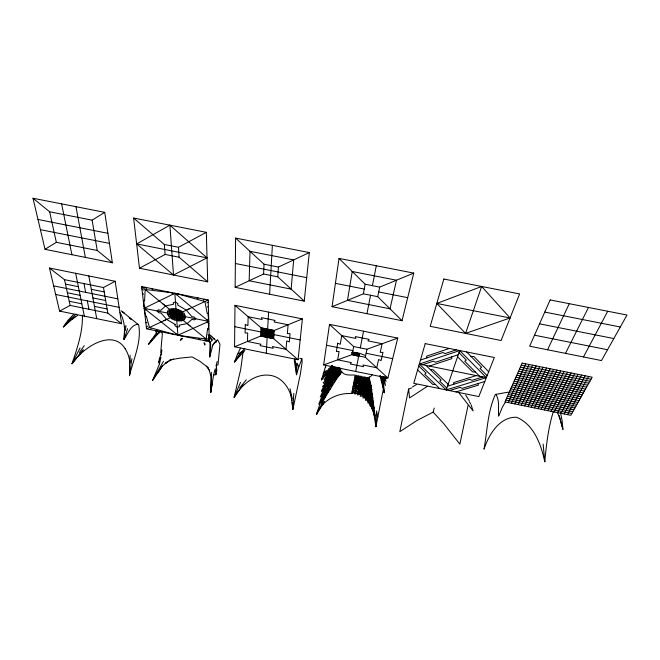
<?xml version="1.0" encoding="UTF-8"?>
<svg xmlns="http://www.w3.org/2000/svg" width="660" height="660" viewBox="0 0 660 660"><rect width="100%" height="100%" fill="white"/><g stroke="black" fill="none" stroke-linecap="round" stroke-linejoin="round"><path stroke-width="0.99" d="M234.58 346.78L234.976 305.349L302.371 318.904L298.089 359.725L234.58 346.78L260.667 336.047L273.669 338.687L298.089 359.725M235.141 287.331L235.612 238.087L309.325 252.574L304.235 301.141L235.141 287.331L263.587 274.007L277.761 276.82L304.235 301.141M209.509 371.242L210.878 376.324L210.73 392.477L213.543 375.185L215.985 374.624L216.678 370.722L216.282 364.996L217.998 364.93L219.978 344.248L217.61 339.768L215.853 341.072L216.175 341.987L214.739 342.177L212.866 344.982L209.756 356.945L209.979 342.721L208.774 338.167M325.669 367.323L325.644 366.135L321.494 379.863L331.873 366.176M330.058 389.161L329.53 383.996L331.534 366.284C328.276 374.632 327.583 384.343 327.55 393.22L329.554 386.644L332.285 385.423L331.51 380.977L332.929 366.729L335.577 367.265L335.263 375.771L336.418 379.153L324.86 397.914L316.503 414.422C321.436 398.005 328.548 381.901 340.741 369.584L338.687 369.897C332.409 376.654 328.168 384.962 321.436 391.264C325.132 382.09 330.866 373.865 338.712 367.76L338.959 371.415L340.238 374.245L336.418 379.153L338.959 371.415L341.22 370.722L333.844 379.987L318.73 404.225L326.081 386.092L328.573 370.499L332.929 366.729M383.369 389.07L375.903 426.731C376.027 414.034 371.242 398.277 358.289 393.261L354.593 394.012C356.235 388.022 356.21 381.538 356.829 375.243L354.956 376.951L351.664 393.55C337.111 392.642 322.006 400.405 316.503 414.422L324.448 401.668L321.536 406.024M356.755 377.149C362.497 381.48 359.956 388.385 360.797 394.317L357.439 394.903C358.982 388.781 358.462 381.975 358.397 375.49L354.635 378.823L356.483 380.902C361.878 381.208 366.094 385.217 371.135 386.067L375.094 416.064C371.357 403.4 371.126 390.101 368.09 377.314C367.736 388.352 370.755 399.523 372.702 410.421L367.612 397.675L364.328 376.827C362.497 384.599 366.514 392.51 365.467 400.331L367.727 400.249L370.384 406.469L365.665 377.066L364.947 379.054L368.329 385.605L367.513 387.593L373.659 402.79C367.15 396.957 363.569 385.861 353.149 386.323L360.228 381.793L360.591 379.813L359.939 375.82L358.545 377.438L354.956 376.951L355.253 375.078C350.757 374.764 344.85 376.084 341.789 371.885L339.512 372.793L338.316 376.505L336.922 371.869L337.177 368.016L335.396 368.957L325.834 378.551L323.862 378.914L325.372 381.414L321.272 404.778L325.132 394.102L326.081 386.092L327.517 387.23L329.736 381.216L331.51 380.977L333.605 376.282L334.323 367.356L326.683 373.312L325.372 381.414L323.177 382.478L324.753 384.549L322.393 386.496M260.667 336.047L261.055 327.822L234.976 305.349M263.587 274.007L264.049 264.223L235.612 238.087M261.319 336.179L261.715 327.954M261.971 336.311L262.375 328.086M262.614 336.443L263.026 328.218M263.266 336.575L263.686 328.35M263.917 336.707L264.346 328.482M264.569 336.839L264.998 328.622M265.213 336.971L265.658 328.754M265.864 337.103L266.318 328.886M208.667 323.35L208.345 329.101L207.694 328.564L206.118 339.017L180.856 335.725M266.516 337.235L266.97 329.018M124.732 326.395L123.989 339.405C127.751 334.323 130.523 325 137.825 324.233L138.641 324.72C141.826 341.69 133.411 359.312 129.484 375.68L129.508 359.601L129.682 361.564M266.269 353.24L268.595 312.114M269.61 294.22L272.382 245.314M267.82 337.499L268.29 329.282M268.463 337.631L268.95 329.414M269.115 337.763L269.602 329.546M293.815 393.385L292.867 409.522L290.936 394.54M269.767 337.895L270.262 329.686M270.418 338.027L270.922 329.818M271.07 338.159L271.582 329.95M271.722 338.291L272.242 330.082M272.365 338.423L272.893 330.214M273.017 338.555L273.553 330.346M273.669 338.687L274.213 330.478L302.371 318.904M277.761 276.82L278.413 267.061L309.325 252.574M243.086 351.895L240.677 369.55L234.118 397.345L243.078 384.689M129.698 372.603L129.484 375.68L131.868 358.702M325.132 394.102L324.86 397.914L329.53 383.996M125.482 330.503L125.936 325.462M161.865 349.882L161.518 353.488L159.423 358.429L158.705 362.423L159.547 363.8L152.625 380.432L162.418 365.97L167.104 362.125L165.297 363.066M209.756 356.945L210.705 347.251L210.556 342.391M508.373 392.123L495.355 394.449C487.666 411.304 487.261 431.046 484.028 449.163C488.664 434.907 499.406 416.716 516.541 417.26C533.923 424.331 541.2 444.799 544.764 461.752C546.381 444.898 548.237 427.853 553.336 411.634M354.618 355.459L352.902 354.841L356.251 354.37L356.986 353.455L359.007 354.61L351.838 353.248C353.76 351.854 356.383 354.585 357.976 352.828L359.345 353.587L354.766 353.026L352.902 354.841L358.776 356.136L359.51 353.215L365.425 355.501M174.595 319.918L173.753 308.798M323.639 364.93L329.497 324.357L397.749 338.085L387.907 378.04L323.639 364.93L352.151 354.601L365.31 357.274L387.907 378.04M332.046 306.702L339.017 258.415L413.746 273.108L402.031 320.694L332.046 306.702L363.363 293.824L377.726 296.678L402.031 320.694M178.241 309.713L179.017 320.818M372.207 374.632L370.928 376.315L369.13 377.173L368.692 379.921L370.458 382.849L371.135 386.067L367.645 379.78L366.935 377.297L366.061 379.417L371.753 389.614L370.87 393.162L372.397 393.566L371.506 397.567L372.983 397.93M212.198 383.485L210.73 392.477L211.538 379.698L211.324 372.322M326.939 371.877L326.683 373.312L328.573 370.499L329.794 370.953L331.303 367.686L332.665 368.296M352.151 354.601L353.636 346.549L329.497 324.357M363.363 293.824L365.137 284.229L339.017 258.415M355.707 371.473L358.726 355.938M360.294 347.894L363.545 331.204M366.96 313.682L370.549 295.251M372.413 285.673L376.291 265.741M365.31 357.274L366.96 349.239L397.749 338.085M377.726 296.678L379.69 287.116L413.746 273.108M360.88 383.839L362.183 382.495L358.545 377.438L360.319 377.8L361.457 376.183C362.686 380.366 362.802 384.813 362.373 389.111L363.652 396.049L362.893 397.98L365.788 397.955L363.404 393.723L361.012 392.238L352.39 390.126L355.591 388.575L358.355 389.194L365.351 393.112L363.404 393.723L367.612 397.675L374.212 408.499C372.133 401.016 370.062 392.65 362.373 389.111L364.452 388.063L370.87 393.162L368.858 388.649L367.513 387.593L360.88 383.839L353.933 382.569L356.483 380.902L354.263 380.671M159.547 363.8L160.916 357.291L158.705 362.423M411.46 387.964L408.623 389.037L399.811 431.698L416.815 420.568L433.141 412.145L434.222 408.078M468.072 405.397L459.863 444.147L443.8 423.712L433.141 412.145M217.157 361.498L216.282 364.996L216.678 370.722M213.543 375.185L215.259 368.767L215.985 374.624M298.823 366.787L296.513 374.74L294.277 360.64L295.952 364.237L296.513 374.74L297.066 363.124L298.823 366.787L301.933 358.875L302.14 362.159L300.349 374.104L292.867 409.522L292.248 402.46M339.751 367.768L338.621 368.816L335.263 375.771L333.605 376.282L331.765 383.237L334.422 382.099L338.687 369.897L340.486 368.379L338.621 368.816L333.473 374.047L324.753 384.549M127.619 328.663L123.989 339.405C125.227 330.371 124.748 320.677 120.004 312.65M446.218 389.92L459.698 350.542L486.337 377.627L446.218 389.92L419.323 364.056L459.698 350.542M465.572 333.399L481.651 286.465L510.064 317.98L465.572 333.399L436.813 303.451L481.651 286.465M329.554 386.644L331.51 380.977M383.905 377.033L385.423 385.481L382.486 377.701L381.76 379.698L384.285 392.725L383.056 376.712M237.501 354.23L234.448 362.026L244.876 350.485L240.611 352.927L234.448 362.026L241.799 351.78L237.501 354.23L240.545 348.084M355.872 355.336L356.251 354.37L358.949 355.179L355.872 355.336L357.266 356.012M369.922 386.026L368.858 388.649L371.753 389.614M160.636 355.55L161.518 353.488L160.677 352.877L162.368 333.688L161.642 332.401M240.504 382.429L234.118 397.345C241.56 384.673 255.527 372.595 271.235 375.515C282.967 377.842 290.326 389.26 292.066 400.438M508.249 402.575L525.649 363.808M511.533 403.243L529.13 364.51M514.808 403.912L532.62 365.211M518.092 404.58L536.11 365.912M521.375 405.248L539.599 366.613M547.544 349.784L569.291 303.691M524.659 405.916L543.097 367.315M527.942 406.585L546.595 368.024M371.951 401.503L371.184 403.078L374.484 415.594M531.234 407.261L550.085 368.725M534.526 407.929L553.583 369.427M537.809 408.598L557.081 370.128M565.48 353.372L588.481 307.461M541.101 409.266L560.587 370.837M80.091 347.911L71.998 363.759L83.078 349.94L71.998 363.759C77.228 348.125 82.978 331.832 82.376 315.109M544.401 409.942L564.086 371.539M369.394 392.048L368.445 393.88L370.573 399.341L369.484 400.389L374.657 416.46M547.693 410.611L567.592 372.248M550.985 411.287L571.098 372.95M554.284 411.955L574.604 373.651M583.465 356.961L607.72 311.248M557.584 412.632L578.119 374.36M337.177 368.016L335.387 370.639L333.844 370.516L331.939 374.038L330.643 373.543L328.804 378.114L327.5 377.033L325.372 381.414L327.121 379.805L328.391 380.655L330.363 376.117L331.798 375.952L333.58 372.273L335.404 372.463L338.341 367.166M560.885 413.3L581.625 375.07M564.184 413.977L585.139 375.771M152.625 380.432L163.482 361.292M567.493 414.653L588.654 376.48M160.429 330.858L148.417 344.38L157.806 330.85M505.659 401.709L502.549 406.816L498.646 416.171C497.995 409.142 499.917 400.727 495.949 394.457L495.355 394.449M338.712 367.76L335.296 374.072L333.473 374.047L331.609 378.51L329.983 378.386L327.929 384.227L326.659 382.792L320.273 396.932L325.487 390.555L327.104 390.291M340.238 374.245L341.789 371.885M157.724 372.908L162.418 365.97M332.277 372.091L330.891 371.184L329.117 375.309L327.987 374.451L324.415 375.903L325.834 378.551L327.987 374.451L334.323 367.356M79.39 352.522L84.232 345.683M152.608 338.481L148.417 344.38L155.9 335.676L160.908 331.378M336.839 367.125L335.396 368.957L334.125 368.965L332.459 370.046L331.081 369.484L329.431 372.801L328.292 372.314L326.345 375.499L325.363 374.03M209.979 342.721L212.239 339.974L208.931 335.989L210.02 337.161M239.654 387.882L246.328 379.797M359.18 353.966L354.766 353.026L358.974 354.932L353.1 352.869L354.857 352.316L359.147 354.115M331.798 365.797L321.494 379.863L326.263 370.565L323.169 373.403M334.125 368.965L335.577 367.265M153.945 337.953L159.035 332.062M240.611 352.927L244.802 348.397M332.046 366.102L326.692 371.539L331.939 366.16M330.346 367.546L331.534 366.284M362.563 384.664L364.452 388.063L362.827 386.917L360.261 387.973L363.008 391.397L361.012 392.238L363.652 396.049L360.203 396.239L360.797 394.317L358.446 391.256L360.517 390.126L357.984 387.189L362.563 384.664L364.023 383.13L360.319 377.8L369.649 379.945L370.458 382.849C365.038 382.148 360.294 378.716 354.635 378.823M332.285 365.632L326.114 372.999L332.227 366.003M212.866 344.982L215.383 342.383M71.857 318.829L63.327 326.972L67.963 320.323L73.507 314.498M78.796 355.798C89.57 344.116 113.825 330.429 125.161 348.703M75.512 316.305L63.327 326.972L70.513 319.011L76.18 314.069M71.874 319.506L77.451 315.513M45.028 249.323L56.331 242.327L97.234 250.478L112.373 262.787L104.734 212.355L33 198.248L45.028 249.323L112.373 262.787M33 198.248L49.64 211.777L92.119 220.16L104.734 212.355M427.441 386.29L409.555 397.914L408.623 389.037M412.294 386.991L416.707 384.425M136.645 243.919L169.884 225.159L207.034 257.878L173.506 275.014L136.645 243.919L207.034 257.878M355.798 390.58L358.289 393.261L351.97 391.99L358.355 389.194L355.591 386.611L358.306 385.225L362.827 386.917M59.581 311.099L70.15 305.423L107.794 313.079L121.613 323.746L115.17 281.259L49.442 268.034L59.581 311.099L121.613 323.746M49.442 268.034L64.507 279.667L103.48 287.529L115.17 281.259M139.483 268.207L165.124 254.446L179.107 257.227L207.685 281.845L206.332 232.328L133.617 218.031L139.483 268.207L207.685 281.845M133.617 218.031L164.307 244.472L178.481 247.277L206.332 232.328M144.169 308.327L174.834 293.254L208.774 321.412L177.878 335.214L144.169 308.327L169.942 313.549M144.416 310.431L145.901 309.705M176.575 294.698L178.159 293.923M146.883 322.319L145.86 322.806L141.628 286.58L144.961 287.257M197.026 298.485L198.165 297.949L151.577 288.577L152.815 289.591M204.732 339.809L206.176 340.989L146.569 328.828L146.347 326.824L147.642 326.221M203.371 299.986L204.839 299.293L208.189 299.962L208.345 306.545M146.569 328.828L170.288 317.724L183.133 320.323L209.327 341.624L208.362 306.537L207.232 307.057M141.628 286.58L169.603 309.325L182.597 311.949L208.189 299.962M165.751 319.844L163.944 320.694M187.291 309.754L189.189 308.863M149.696 329.472L151 328.861M206.778 302.849L208.246 302.164M155.95 330.742L156.973 330.272M174.743 334.579L176.237 333.902M207.124 320.042L208.717 319.325M173.489 359.024L170.173 360.261L165.33 363.371L170.173 360.261L169.694 360.022M449.336 348.463L426.608 356.169L426.797 357.926M420.469 360.063L442.918 352.489L445.112 353.587L456.241 349.849M422.656 364.733L433.331 361.177L435.501 362.249L458.279 354.7M429.338 366.085L451.819 358.661L451.688 356.887M351.664 393.55L355.171 392.436M476.248 375.581L453.659 382.594L453.783 384.244M447.488 386.191L469.796 379.294L471.916 380.35L482.971 376.942M449.468 390.588L460.078 387.346L462.173 388.377L484.795 381.505M455.978 391.916L478.318 385.151L478.244 383.493M216.818 340.799L215.853 341.072L216.175 341.987M351.97 354.436L356.251 354.37L352.366 353.661M335.783 377.71L333.481 378.229L334.422 382.099M170.503 359.882L179.512 358.19L192.06 356.911L199.757 361.201L208.609 367.925M170.181 316.47L168.77 316.618L167.359 313.022L168.209 309.853L182.68 313.219L184.115 313.071L185.452 316.685L184.528 319.811L183.051 319.085M352.126 352.63L356.425 352.531L357.613 353.133M352.44 353.578L354.272 353.512M351.978 354.073L353.471 354.024M351.829 352.696L355.864 352.786L353.1 352.869M470.951 356.367L473.855 356.507L488.689 371.72M430.369 369.633L433.15 369.781L448.132 384.31M475.414 372.025L472.568 371.877L457.57 356.763M435.484 384.549L432.754 384.392L417.623 369.947M182.787 314.902L184.882 315.142M167.97 314.564L170.049 314.803M352.77 388.22L355.591 388.575L353.149 386.323M353.207 352.745L357.217 353.438M171.682 292.735L145.192 289.476L144.573 300.911L143.872 300.349L144.094 306.347M354.04 353.76L358.949 355.179M544.772 312.081L620.301 326.997M37.999 219.466L107.902 233.302M264.049 264.223L278.413 267.061M365.137 284.229L379.69 287.116M198.14 297.957L204.839 299.293M235.373 263.505L306.694 277.646M335.42 283.346L364.246 289.063M378.7 291.926L407.698 297.676M436.813 303.451L510.064 317.98M539.566 323.829L613.816 338.555M40.4 229.672L109.436 243.383M534.526 335.197L607.555 349.742M521.251 365.161L591.038 379.203M520.344 367.199L589.908 381.216M519.445 369.229L588.794 383.204M518.554 371.25L587.68 385.192M517.671 373.255L586.575 387.156M65.48 284.089L78.367 286.696M91.286 289.303L104.222 291.918M516.788 375.243L585.478 389.12M515.905 377.223L584.389 391.066M53.641 285.871L117.835 298.856M261.055 327.822L274.213 330.478M353.636 346.549L366.96 349.239M515.039 379.186L583.308 392.997M260.997 329.068L274.131 331.724M514.173 381.142L582.227 394.919M67.378 292.776L80.124 295.35M92.887 297.94L105.674 300.531M182.869 316.165L208.774 321.412M234.77 326.675L260.865 331.963M273.941 334.612L300.168 339.916M326.486 345.254L352.894 350.6M366.127 353.281L392.675 358.661M419.323 364.056L486.337 377.627M513.307 383.089L581.155 396.833M170.016 314.383L182.919 316.998M260.824 332.78L273.884 335.428M512.449 385.019L580.09 398.731M170.255 317.303L183.1 319.91M260.683 335.643L273.694 338.283M55.663 294.475L119.122 307.346M511.599 386.941L579.034 400.62M510.757 388.855L577.987 402.493M69.234 301.257L81.832 303.814M94.454 306.38L107.093 308.946M509.916 390.753L576.939 404.357M509.074 392.634L575.899 406.213M508.249 394.515L574.868 408.061M507.424 396.379L573.837 409.893M506.599 398.227L572.822 411.708M505.783 400.075L571.808 413.523M151.602 288.601L144.944 287.248L146.545 288.552M206.159 340.972L209.327 341.624M358.306 385.225L353.554 384.442L358.669 381.315L356.639 379.046M178.002 294.005L204.913 301.496L207.256 313.574L207.9 313.277L208.56 319.399M174.892 334.513L149.465 327.475L146.322 316.107L145.736 316.387L144.565 310.357M299.772 358.363L301.933 358.875M167.722 311.668L169.843 312.287M182.944 317.419L185.056 318.029M332.459 370.046L333.844 370.516M328.894 368.701L330.082 369.13M137.825 324.233L122.801 312.031L124.129 313.071M121.077 310.777L123.791 312.807M208.535 337.26L212.239 339.974M143.921 306.207L145.654 307.593M179.38 334.546L181.021 335.858M142.411 293.238L143.649 294.245M198.751 338.786L199.881 339.702M141.892 288.816L143.492 290.111M207.826 338.481L209.278 339.661M188.133 324.39L190.121 326.007M162.376 303.451L164.447 305.135M208.032 334.76L209.162 335.684M171.509 292.586L173.25 294.03M207.182 322.121L208.832 323.483M129.145 317.567L130.952 319.184L129.583 317.955M209.682 334.777L215.127 339.883M213.477 338.349L214.615 339.43L214.096 338.935M439.717 388.6L424.743 374.269L426.137 373.123L418.753 366.028M210.886 335.882L212.817 337.738M425.997 365.409L441.144 380.053L439.717 381.183L446.853 388.063M458.989 352.63L466.306 360.055L464.78 361.276L479.606 376.266M487.113 375.672L480.051 368.47L481.61 367.274L466.612 351.937M385.225 377.388L386.38 378.65L385.597 377M458.799 392.659L473.08 410.924L471.091 404.786M369.872 395.587L371.506 397.567M206.365 366.102L209.393 370.433M358.586 383.27L360.624 385.902M469.392 401.866L470.679 403.854M465.729 395.125L469.268 400.909M208.246 368.503L209.608 370.804M379.748 375.763L382.643 383.584L384.285 392.725L381.117 379.921L382.643 383.584M383.254 376.489L386.042 381.249L384.64 376.753L382.924 384.838L382.486 377.701M367.727 400.249L365.615 395.546L367.034 394.894L364.815 390.621L365.986 389.169L364.147 385.646L365.78 383.905L362.068 378.221L362.942 376.546L367.084 384.755L365.64 386.587L367.801 390.877L366.44 392.164L369.072 397.419L367.612 397.675L367.975 403.095M557.246 412.112L559.911 418.531L562.931 429.346L562.147 420.932L560.505 412.64M155.595 330.528L156.453 333.077M380.589 375.507L381.76 379.698L381.579 376.901M559.144 415.478L562.931 429.346M294.665 358.537L295.952 364.237M290.037 388.757L292.231 398.722M49.64 211.777L56.331 242.327M64.507 279.667L70.15 305.423M61.611 203.874L71.899 254.694M75.661 273.314L84.331 316.14M377.751 416.93L376.604 410.998L375.903 426.731L372.735 406.098M83.968 283.594L85.668 292.347M87.326 300.894L88.943 309.243M369.13 377.173L369.649 379.945M75.958 206.695L85.363 257.392M88.811 275.954L96.739 318.673M92.119 220.16L97.234 250.478M103.48 287.529L107.794 313.079M146.33 326.832L145.885 322.798M543.139 444.122L544.764 461.752M129.723 362.051L129.566 360.286A50.111 38.767 -12.2 0 0 125.136 348.711M170.247 309.457L170.923 317.848M164.307 244.472L165.124 254.446M169.603 309.325L170.288 317.724M170.899 309.589L171.567 317.98M172.846 309.977L173.498 318.367M172.194 309.845L172.854 318.244M173.498 310.109L174.133 318.5M174.793 310.373L175.42 318.763M169.884 225.159L173.506 275.014M174.834 293.254L177.878 335.214M175.444 310.505L176.063 318.896M177.4 310.901L177.994 319.283M176.748 310.769L177.35 319.151M178.695 311.165L179.273 319.547M179.999 311.429L180.56 319.803M179.347 311.297L179.916 319.671M181.294 311.685L181.846 320.067M178.481 247.277L179.107 257.227M182.597 311.949L183.133 320.323M181.945 311.817L182.49 320.191M130.053 355.27L130.185 363.099M245.297 324.547L245.091 332.97L247.698 333.011L247.459 341.484L260.931 344.223L260.089 345.65L273.166 348.307L272.498 346.574L286.011 349.322L286.729 340.923L289.295 341.938L290.037 333.597L287.356 333.564L288.106 324.769L274.106 321.94L275.014 320.397L261.401 317.658L262.119 319.522L248.16 316.709L247.912 325.578L245.297 324.547M250.008 251.311L249.175 280.756L291.151 289.121L293.65 259.924L250.008 251.311M175.081 324.365L174.999 325.751L177.301 327.212L179.454 326.65L179.165 325.19L187.135 323.582L191.994 319.333L194.263 319.918L195.805 318.788L194.123 316.99L191.854 316.66L186.351 310.192L177.755 305.068L177.845 303.6L175.469 302.049L173.25 302.668L173.563 304.227L165.487 305.976L160.784 310.365L158.515 309.787L157.047 310.934L158.804 312.733L161.04 313.063L166.65 319.423L175.081 324.365M337.697 343.241L336.377 351.491L339.083 351.541L337.714 359.832L351.351 362.604L350.287 363.998L363.52 366.688L363.058 364.988L376.728 367.768L378.584 359.551L381.117 360.558L382.99 352.399L380.209 352.341L382.148 343.736L367.966 340.873L369.121 339.372L355.336 336.592L355.839 338.432L341.707 335.577L340.279 344.264L337.697 343.241M352.234 271.483L347.49 300.349L390.027 308.83L396.478 280.211L352.234 271.483M425.221 343.612L413.762 383.311L478.805 396.569L494.34 357.514L425.221 343.612M443.858 279.031L430.213 326.329L501.105 340.502L519.626 293.931L443.858 279.031M182.176 338.341L181.648 339.578L180.362 340.271L180.906 339.017L182.176 338.341M522.159 363.107L504.974 401.907L570.793 415.322L592.168 377.19L522.159 363.107M550.151 299.929L529.65 346.203L601.483 360.566L627 315.034L550.151 299.929M172.21 318.112L171.608 318.904L176.822 320.677L181.937 320.999L181.203 319.935L180.65 311.561L181.269 310.745L175.972 308.938L170.792 308.624L171.55 309.713L172.21 318.112M353.29 352.201L352.316 352.382L354.09 352.531L353.29 352.201M204.798 343.753L204.006 342.771L204.905 345.073L204.798 343.753"/></g></svg>
